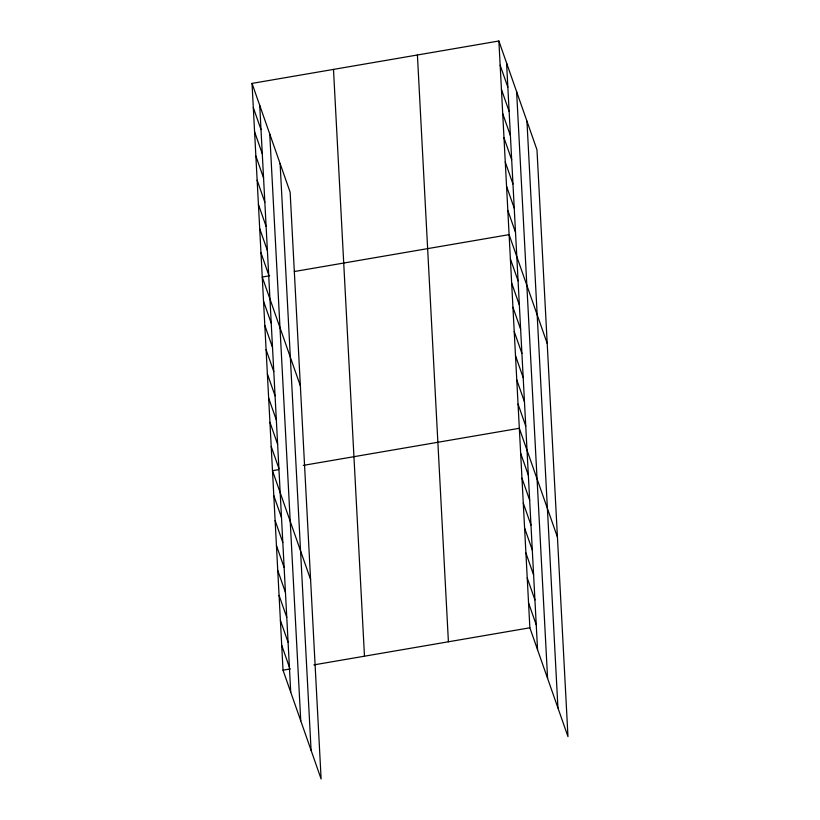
<?xml version="1.0" encoding="UTF-8"?>
<svg xmlns="http://www.w3.org/2000/svg" width="820" height="820" viewBox="0 0 820 820"><rect width="100%" height="100%" fill="white"/><g stroke="black" fill="none" stroke-linecap="round" stroke-linejoin="round"><path stroke-width="1.23" d="M252.027 83.394L290.136 192.208L321.122 779L283.023 670.186L252.027 83.394L498.878 41L536.977 149.814L567.973 736.606L529.864 627.792L498.878 41M269.667 275.766L262.257 277.037L300.366 385.851M294.349 271.522L509.097 234.643L547.207 343.457M278.656 469.624L272.486 470.68L310.585 579.494M303.338 465.381L519.327 428.286L557.436 537.1M283.023 670.186L290.423 668.915M313.875 664.887L529.864 627.792M500.149 65.2L507.846 87.186M501.43 89.411L509.128 111.397M502.711 113.611L510.409 135.597M503.982 137.821L511.68 159.808M505.263 162.022L512.961 184.008M506.545 186.232L514.242 208.208M507.826 210.433L515.524 232.419M510.378 258.843L518.076 280.829M511.659 283.054L519.357 305.03M512.93 307.254L520.628 329.24M514.212 331.464L521.909 353.44M515.493 355.665L523.191 377.651M516.774 379.875L524.472 401.851M518.045 404.075L525.743 426.062M520.649 453.224L528.346 475.21M521.961 478.162L529.659 500.149M523.283 503.101L530.981 525.087M524.595 528.039L532.293 550.025M525.907 552.977L533.605 574.963M527.229 577.915L534.927 599.902M528.541 602.854L536.239 624.84M253.308 107.594L261.006 129.581M254.589 131.805L262.287 153.781M255.871 156.005L263.568 177.991M257.142 180.215L264.839 202.191M258.423 204.416L266.121 226.402M259.704 228.626L267.402 250.602M260.975 252.826L268.673 274.813M263.538 301.237L271.236 323.223M264.819 325.448L272.517 347.424M266.09 349.648L273.788 371.634M267.371 373.858L275.069 395.834M268.652 398.059L276.35 420.045M269.923 422.269L277.621 444.245M271.205 446.469L278.902 468.456M273.798 495.618L281.496 517.594M275.12 520.556L282.818 542.543M276.432 545.495L284.13 567.481M277.755 570.433L285.452 592.419M279.066 595.371L286.764 617.357M280.389 620.309L288.087 642.296M281.701 645.248L289.398 667.234M526.942 121.155L557.938 707.957M516.61 91.635L547.596 678.427M506.575 62.986L537.561 649.778M417.411 54.991L448.407 641.783M333.494 69.403L364.48 656.195M280.102 163.549L311.087 750.351M269.76 134.029L300.755 720.821M259.725 105.37L290.721 692.172"/></g></svg>
